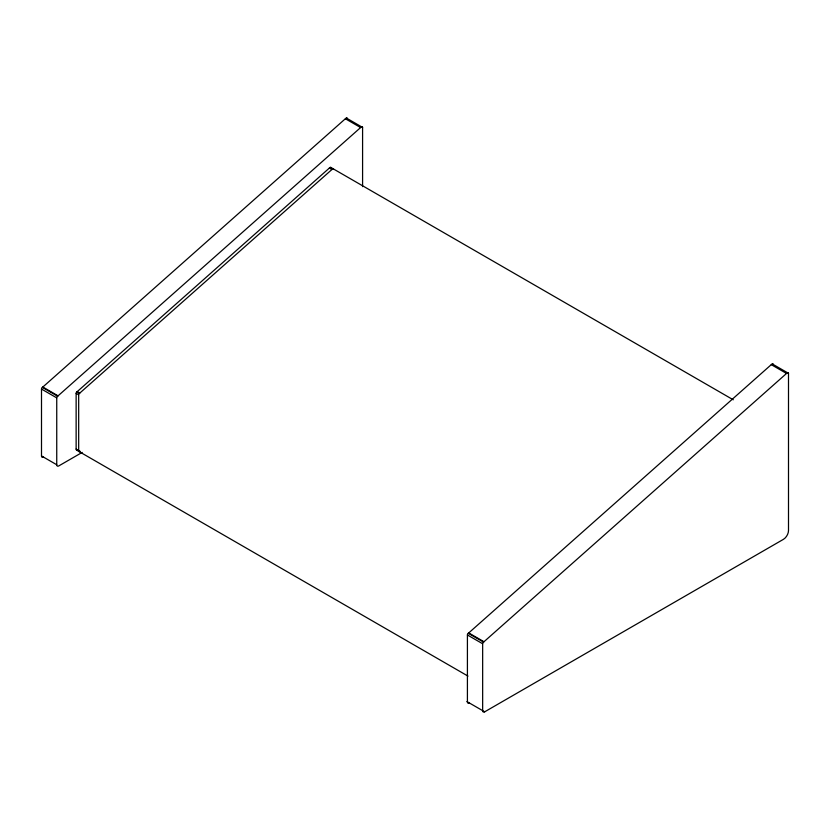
<?xml version="1.0" encoding="UTF-8"?>
<svg xmlns="http://www.w3.org/2000/svg" width="830" height="830" viewBox="0 0 830 830"><rect width="100%" height="100%" fill="white"/><g stroke="black" fill="none" stroke-linecap="round" stroke-linejoin="round"><path stroke-width="1.25" d="M43.534 457.123A2.874 1.66 -60 0 1 41.5 455.95L41.5 389.073A1.442 0.83 -60 0 1 42.372 387.403A5.748 3.32 -60 0 0 42.838 387.029L345.373 118.752A5.748 3.32 -60 0 1 346.359 118.026L362.586 127.426L362.586 186.636M82.17 452.412L58.774 465.921A2.874 1.66 -60 0 1 56.741 464.748L56.741 397.871A1.442 0.83 -60 0 1 57.612 396.211A5.748 3.32 -60 0 0 58.079 395.827L360.614 127.55A5.748 3.32 -60 0 1 361.6 126.824A1.442 0.83 -60 0 1 362.586 127.426M77.678 450.109A2.397 1.38 -60 0 1 76.132 449.051L76.132 393.327A1.193 0.695 -60 0 1 76.858 391.936A4.793 2.77 -60 0 0 77.242 391.625L329.354 168.065A4.793 2.77 -60 0 1 330.184 167.453L333.546 169.424A1.193 0.695 -60 0 0 332.726 168.915A4.793 2.77 -60 0 0 331.896 169.528L79.784 393.088A4.793 2.77 -60 0 1 79.4 393.399A1.193 0.695 -60 0 0 78.674 394.79L78.674 450.524A2.397 1.38 -60 0 0 80.209 451.582M469.448 703.02A2.874 1.66 -60 0 1 467.415 701.848L467.415 634.971A1.442 0.83 -60 0 1 468.286 633.311A5.748 3.32 -60 0 0 468.743 632.927L771.278 364.65A5.748 3.32 -60 0 1 772.274 363.924L788.5 373.324L788.5 530.546A7.19 4.15 -60 0 1 783.416 539.344L484.689 711.818L466.906 701.558M484.689 711.818A2.874 1.66 -60 0 1 482.655 710.646L482.655 643.769A1.442 0.83 -60 0 1 483.527 642.109A5.748 3.32 -60 0 0 483.994 641.725L786.529 373.459A5.748 3.32 -60 0 1 787.514 372.722A1.442 0.83 -60 0 1 788.5 373.324M345.373 118.752L360.614 127.55M771.278 364.65L786.529 373.459M330.745 167.401L733.264 399.801M329.354 168.065L331.896 169.528M77.242 391.625L79.784 393.088M76.858 391.936L79.4 393.399M76.132 393.327L78.674 394.79M42.838 387.029L58.079 395.827M468.743 632.927L483.994 641.725M42.372 387.403L57.612 396.211M468.286 633.311L483.527 642.109M41.5 389.073L56.741 397.871M467.415 634.971L482.655 643.769M76.132 449.051L80.365 451.499M76.588 450.119L467.985 676.097M41.5 455.95L56.741 464.748M330.184 167.453A1.193 0.695 -60 0 1 331.004 167.951M772.274 363.924A1.442 0.83 -60 0 1 773.259 364.526M346.359 118.026A1.442 0.83 -60 0 1 347.345 118.628"/></g></svg>
